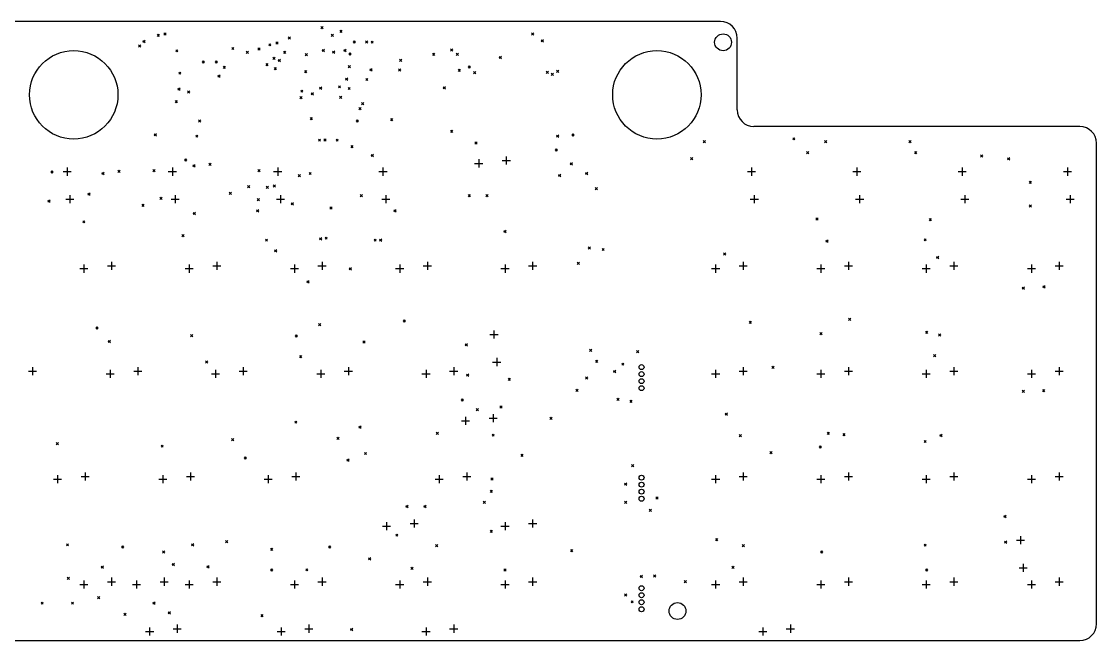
# Model space of a CAD drawing. Extents: x 0.1 to 14.8, y -5.7 to -0.7.
# Drawn here: x 7.11 to 14.76, y -5.16 to -0.75 of the extents above; entities that cross this region are included whole.
import ezdxf

# ---------------------------------------------------------------- set-up
doc = ezdxf.new("R2010")
doc.units = 0
doc.header["$MEASUREMENT"] = 0
doc.layers.add('BLACK', color=7, linetype='CONTINUOUS')

msp = doc.modelspace()

# ---------------------------------------------------------------- linework, layer by layer
at = {"layer": 'BLACK', "linetype": 'CONTINUOUS'}
for p, q in [((12.0866, -0.748031), (2.83465, -0.748031)), ((8.07283, -0.838583), (8.08858, -0.854331)), ((8.08858, -0.838583), (8.07283, -0.854331)), ((8.12205, -0.82874), (8.1378, -0.844488)), ((8.1378, -0.82874), (8.12205, -0.844488)), ((9.23917, -0.784449), (9.25492, -0.800197)), ((9.25492, -0.784449), (9.23917, -0.800197)), ((9.31323, -0.839237), (9.32898, -0.854985)), ((9.32898, -0.839237), (9.31323, -0.854985)), ((9.37349, -0.809744), (9.38924, -0.825492)), ((9.38924, -0.809744), (9.37349, -0.825492)), ((10.7402, -0.82874), (10.7559, -0.844488)), ((10.7559, -0.82874), (10.7402, -0.844488)), ((7.94098, -0.91445), (7.95673, -0.930198)), ((7.95673, -0.91445), (7.94098, -0.930198)), ((7.97246, -0.882264), (7.98821, -0.898012)), ((7.98821, -0.882264), (7.97246, -0.898012)), ((8.86842, -0.906378), (8.88416, -0.922126)), ((8.88416, -0.906378), (8.86842, -0.922126)), ((8.91975, -0.893602), (8.9355, -0.90935)), ((8.9355, -0.893602), (8.91975, -0.90935)), ((9.00624, -0.858445), (9.02198, -0.874193)), ((9.02198, -0.858445), (9.00624, -0.874193)), ((9.46897, -0.886713), (9.48471, -0.902461)), ((9.48471, -0.886713), (9.46897, -0.902461)), ((9.55755, -0.886713), (9.5733, -0.902461)), ((9.5733, -0.886713), (9.55755, -0.902461)), ((9.5969, -0.887315), (9.61264, -0.903063)), ((9.61264, -0.887315), (9.5969, -0.903063)), ((10.8091, -0.877953), (10.8248, -0.893701)), ((10.8248, -0.877953), (10.8091, -0.893701)), ((12.2047, -1.37795), (12.2047, -0.866142)), ((8.20591, -0.949213), (8.22165, -0.964961)), ((8.22165, -0.949213), (8.20591, -0.964961)), ((8.6044, -0.932579), (8.62015, -0.948327)), ((8.62015, -0.932579), (8.6044, -0.948327)), ((8.70794, -0.960512), (8.72369, -0.97626)), ((8.72369, -0.960512), (8.70794, -0.97626)), ((8.79158, -0.935403), (8.80733, -0.951151)), ((8.80733, -0.935403), (8.79158, -0.951151)), ((8.97287, -0.959295), (8.98862, -0.975043)), ((8.98862, -0.959295), (8.97287, -0.975043)), ((9.12863, -0.97689), (9.14438, -0.992638)), ((9.14438, -0.97689), (9.12863, -0.992638)), ((9.24849, -0.947146), (9.26424, -0.962894)), ((9.26424, -0.947146), (9.24849, -0.962894)), ((9.32302, -0.958427), (9.33877, -0.974175)), ((9.33877, -0.958427), (9.32302, -0.974175)), ((9.40401, -0.946752), (9.41975, -0.9625)), ((9.41975, -0.946752), (9.40401, -0.9625)), ((9.43759, -0.971786), (9.45334, -0.987534)), ((9.45334, -0.971786), (9.43759, -0.987534)), ((10.0339, -0.973932), (10.0497, -0.98968)), ((10.0497, -0.973932), (10.0339, -0.98968)), ((10.1627, -0.943604), (10.1784, -0.959352)), ((10.1784, -0.943604), (10.1627, -0.959352)), ((10.2036, -0.973937), (10.2194, -0.989685)), ((10.2194, -0.973937), (10.2036, -0.989685)), ((8.39305, -1.02856), (8.4088, -1.04431)), ((8.4088, -1.02856), (8.39305, -1.04431)), ((8.48543, -1.02835), (8.50118, -1.04409)), ((8.50118, -1.02835), (8.48543, -1.04409)), ((8.54298, -1.06644), (8.55873, -1.08219)), ((8.55873, -1.06644), (8.54298, -1.08219)), ((8.84685, -1.04817), (8.8626, -1.06392)), ((8.8626, -1.04817), (8.84685, -1.06392)), ((8.89764, -1.00254), (8.91339, -1.01829)), ((8.91339, -1.00254), (8.89764, -1.01829)), ((8.93622, -1.01764), (8.95197, -1.03339)), ((8.95197, -1.01764), (8.93622, -1.03339)), ((9.43455, -1.06199), (9.4503, -1.07774)), ((9.4503, -1.06199), (9.43455, -1.07774)), ((9.79928, -1.01683), (9.81503, -1.03258)), ((9.81503, -1.01683), (9.79928, -1.03258)), ((10.2874, -1.06496), (10.3031, -1.08071)), ((10.3031, -1.06496), (10.2874, -1.08071)), ((10.5095, -0.996752), (10.5253, -1.0125)), ((10.5253, -0.996752), (10.5095, -1.0125)), ((8.22659, -1.10805), (8.24234, -1.1238)), ((8.24234, -1.10805), (8.22659, -1.1238)), ((8.50551, -1.12992), (8.52126, -1.14567)), ((8.52126, -1.12992), (8.50551, -1.14567)), ((8.9063, -1.07669), (8.92205, -1.09244)), ((8.92205, -1.07669), (8.9063, -1.09244)), ((9.12205, -1.09803), (9.1378, -1.11378)), ((9.1378, -1.09803), (9.12205, -1.11378)), ((9.58858, -1.08465), (9.60433, -1.10039)), ((9.60433, -1.08465), (9.58858, -1.10039)), ((9.79338, -1.08612), (9.80912, -1.10187)), ((9.80912, -1.08612), (9.79338, -1.10187)), ((10.217, -1.0875), (10.2327, -1.10325)), ((10.2327, -1.0875), (10.217, -1.10325)), ((10.3268, -1.10433), (10.3425, -1.12008)), ((10.3425, -1.10433), (10.3268, -1.12008)), ((10.8438, -1.10257), (10.8596, -1.11831)), ((10.8596, -1.10257), (10.8438, -1.11831)), ((10.8805, -1.11676), (10.8963, -1.13251)), ((10.8963, -1.11676), (10.8805, -1.13251)), ((10.9173, -1.09449), (10.9331, -1.11024)), ((10.9331, -1.09449), (10.9173, -1.11024)), ((8.22047, -1.22244), (8.23622, -1.23819)), ((8.23622, -1.22244), (8.22047, -1.23819)), ((9.23031, -1.21535), (9.24606, -1.2311)), ((9.24606, -1.21535), (9.23031, -1.2311)), ((9.36431, -1.20593), (9.38006, -1.22167)), ((9.38006, -1.20593), (9.36431, -1.22167)), ((9.41496, -1.15079), (9.43071, -1.16654)), ((9.43071, -1.15079), (9.41496, -1.16654)), ((9.43344, -1.21732), (9.44918, -1.23307)), ((9.44918, -1.21732), (9.43344, -1.23307)), ((9.55906, -1.15354), (9.5748, -1.16929)), ((9.5748, -1.15354), (9.55906, -1.16929)), ((10.1102, -1.2126), (10.126, -1.22835)), ((10.126, -1.2126), (10.1102, -1.22835)), ((8.28937, -1.24213), (8.30512, -1.25787)), ((8.30512, -1.24213), (8.28937, -1.25787)), ((9.08939, -1.28309), (9.10514, -1.29883)), ((9.10514, -1.28309), (9.08939, -1.29883)), ((9.09567, -1.23647), (9.11142, -1.25221)), ((9.11142, -1.23647), (9.09567, -1.25221)), ((9.17047, -1.25551), (9.18622, -1.27126)), ((9.18622, -1.25551), (9.17047, -1.27126)), ((9.37251, -1.28041), (9.38826, -1.29616)), ((9.38826, -1.28041), (9.37251, -1.29616)), ((8.20079, -1.31102), (8.21654, -1.32677)), ((8.21654, -1.31102), (8.20079, -1.32677)), ((9.50973, -1.36044), (9.52548, -1.37619)), ((9.52548, -1.36044), (9.50973, -1.37619)), ((9.52874, -1.32598), (9.54449, -1.34173)), ((9.54449, -1.32598), (9.52874, -1.34173)), ((8.36811, -1.44882), (8.38386, -1.46457)), ((8.38386, -1.44882), (8.36811, -1.46457)), ((9.16213, -1.43213), (9.17787, -1.44787)), ((9.17787, -1.43213), (9.16213, -1.44787)), ((9.49016, -1.44882), (9.50591, -1.46457)), ((9.50591, -1.44882), (9.49016, -1.46457)), ((9.73465, -1.43937), (9.75039, -1.45512)), ((9.75039, -1.43937), (9.73465, -1.45512)), ((10.1616, -1.5228), (10.1773, -1.53855)), ((10.1773, -1.5228), (10.1616, -1.53855)), ((14.6457, -1.49606), (12.3228, -1.49606)), ((8.05315, -1.54724), (8.0689, -1.56299)), ((8.0689, -1.54724), (8.05315, -1.56299)), ((8.34843, -1.55709), (8.36417, -1.57283)), ((8.36417, -1.55709), (8.34843, -1.57283)), ((9.22165, -1.58543), (9.2374, -1.60118)), ((9.2374, -1.58543), (9.22165, -1.60118)), ((9.26098, -1.58396), (9.27672, -1.59971)), ((9.27672, -1.58396), (9.26098, -1.59971)), ((9.34764, -1.58583), (9.36339, -1.60157)), ((9.36339, -1.58583), (9.34764, -1.60157)), ((10.3366, -1.6063), (10.3524, -1.62205)), ((10.3524, -1.6063), (10.3366, -1.62205)), ((10.9173, -1.55709), (10.9331, -1.57283)), ((10.9331, -1.55709), (10.9173, -1.57283)), ((11.0265, -1.54826), (11.0423, -1.56401)), ((11.0423, -1.54826), (11.0265, -1.56401)), ((11.963, -1.5959), (11.9788, -1.61165)), ((11.9788, -1.5959), (11.963, -1.61165)), ((12.6004, -1.57577), (12.6161, -1.59152)), ((12.6161, -1.57577), (12.6004, -1.59152)), ((12.8268, -1.59646), (12.8425, -1.6122)), ((12.8425, -1.59646), (12.8268, -1.6122)), ((13.4272, -1.59646), (13.4429, -1.6122)), ((13.4429, -1.59646), (13.4272, -1.6122)), ((9.45213, -1.63213), (9.46787, -1.64787)), ((9.46787, -1.63213), (9.45213, -1.64787)), ((10.9075, -1.65551), (10.9232, -1.67126)), ((10.9232, -1.65551), (10.9075, -1.67126)), ((12.6988, -1.67478), (12.7146, -1.69053)), ((12.7146, -1.67478), (12.6988, -1.69053)), ((13.4665, -1.6752), (13.4823, -1.69094)), ((13.4823, -1.6752), (13.4665, -1.69094)), ((14.7638, -5.03937), (14.7638, -1.61417)), ((8.26774, -1.72645), (8.28348, -1.7422)), ((8.28348, -1.72645), (8.26774, -1.7422)), ((8.44195, -1.758), (8.4577, -1.77374)), ((8.4577, -1.758), (8.44195, -1.77374)), ((9.59843, -1.69488), (9.61417, -1.71063)), ((9.61417, -1.69488), (9.59843, -1.71063)), ((10.3345, -1.75846), (10.3924, -1.75846)), ((10.3635, -1.72953), (10.3635, -1.7874)), ((10.5314, -1.73878), (10.5893, -1.73878)), ((10.5603, -1.70984), (10.5603, -1.76772)), ((11.0157, -1.75394), (11.0315, -1.76969)), ((11.0315, -1.75394), (11.0157, -1.76969)), ((11.872, -1.7175), (11.8878, -1.73325)), ((11.8878, -1.7175), (11.872, -1.73325)), ((13.9376, -1.69759), (13.9534, -1.71334)), ((13.9534, -1.69759), (13.9376, -1.71334)), ((14.1299, -1.7185), (14.1457, -1.73425)), ((14.1457, -1.7185), (14.1299, -1.73425)), ((7.31496, -1.81299), (7.33071, -1.82874)), ((7.33071, -1.81299), (7.31496, -1.82874)), ((7.40295, -1.81752), (7.46083, -1.81752)), ((7.43189, -1.78858), (7.43189, -1.84646)), ((7.67913, -1.82283), (7.69488, -1.83858)), ((7.69488, -1.82283), (7.67913, -1.83858)), ((7.7937, -1.80787), (7.80945, -1.82362)), ((7.80945, -1.80787), (7.7937, -1.82362)), ((8.04331, -1.80315), (8.05906, -1.8189)), ((8.05906, -1.80315), (8.04331, -1.8189)), ((8.15295, -1.81752), (8.21083, -1.81752)), ((8.18189, -1.78858), (8.18189, -1.84646)), ((8.32805, -1.76823), (8.34379, -1.78398)), ((8.34379, -1.76823), (8.32805, -1.78398)), ((8.79134, -1.80315), (8.80709, -1.8189)), ((8.80709, -1.80315), (8.79134, -1.8189)), ((8.90295, -1.81752), (8.96083, -1.81752)), ((8.93189, -1.78858), (8.93189, -1.84646)), ((9.15551, -1.82283), (9.17126, -1.83858)), ((9.17126, -1.82283), (9.15551, -1.83858)), ((9.65295, -1.81752), (9.71083, -1.81752)), ((9.68189, -1.78858), (9.68189, -1.84646)), ((10.9321, -1.8376), (10.9478, -1.85335)), ((10.9478, -1.8376), (10.9321, -1.85335)), ((11.124, -1.82283), (11.1398, -1.83858)), ((11.1398, -1.82283), (11.124, -1.83858)), ((12.278, -1.81752), (12.3358, -1.81752)), ((12.3069, -1.78858), (12.3069, -1.84646)), ((13.028, -1.81752), (13.0858, -1.81752)), ((13.0569, -1.78858), (13.0569, -1.84646)), ((13.778, -1.81752), (13.8358, -1.81752)), ((13.8069, -1.78858), (13.8069, -1.84646)), ((14.528, -1.81752), (14.5858, -1.81752)), ((14.5569, -1.78858), (14.5569, -1.84646)), ((8.89961, -1.91142), (8.91535, -1.92717)), ((8.91535, -1.91142), (8.89961, -1.92717)), ((9.07835, -1.8378), (9.09409, -1.85354)), ((9.09409, -1.8378), (9.07835, -1.85354)), ((14.2835, -1.88543), (14.2992, -1.90118)), ((14.2992, -1.88543), (14.2835, -1.90118)), ((7.45157, -1.98543), (7.45157, -2.04331)), ((7.58071, -1.97047), (7.59646, -1.98622)), ((7.59646, -1.97047), (7.58071, -1.98622)), ((8.20157, -1.98543), (8.20157, -2.04331)), ((8.58701, -1.96457), (8.60276, -1.98031)), ((8.60276, -1.96457), (8.58701, -1.98031)), ((8.71701, -1.91693), (8.73276, -1.93268)), ((8.73276, -1.91693), (8.71701, -1.93268)), ((8.85039, -1.92126), (8.86614, -1.93701)), ((8.86614, -1.92126), (8.85039, -1.93701)), ((8.95157, -1.98543), (8.95157, -2.04331)), ((9.51969, -1.98031), (9.53543, -1.99606)), ((9.53543, -1.98031), (9.51969, -1.99606)), ((9.70157, -1.98543), (9.70157, -2.04331)), ((10.2874, -1.98031), (10.3031, -1.99606)), ((10.3031, -1.98031), (10.2874, -1.99606)), ((10.4154, -1.98031), (10.4311, -1.99606)), ((10.4311, -1.98031), (10.4154, -1.99606)), ((11.1929, -1.9311), (11.2087, -1.94685)), ((11.2087, -1.9311), (11.1929, -1.94685)), ((12.3266, -1.98543), (12.3266, -2.04331)), ((13.0766, -1.98543), (13.0766, -2.04331)), ((13.8266, -1.98543), (13.8266, -2.04331)), ((14.5766, -1.98543), (14.5766, -2.04331)), ((7.29528, -2.01969), (7.31102, -2.03543)), ((7.31102, -2.01969), (7.29528, -2.03543)), ((7.42264, -2.01437), (7.48051, -2.01437)), ((7.96339, -2.04961), (7.97913, -2.06535)), ((7.97913, -2.04961), (7.96339, -2.06535)), ((8.09252, -2), (8.10827, -2.01575)), ((8.10827, -2), (8.09252, -2.01575)), ((8.17264, -2.01437), (8.23051, -2.01437)), ((8.78661, -2.00984), (8.80236, -2.02559)), ((8.80236, -2.00984), (8.78661, -2.02559)), ((8.92264, -2.01437), (8.98051, -2.01437)), ((9.02756, -2.03937), (9.04331, -2.05512)), ((9.04331, -2.03937), (9.02756, -2.05512)), ((9.67264, -2.01437), (9.73051, -2.01437)), ((12.2976, -2.01437), (12.3555, -2.01437)), ((13.0476, -2.01437), (13.1055, -2.01437)), ((13.7976, -2.01437), (13.8555, -2.01437)), ((14.285, -2.05512), (14.3008, -2.07087)), ((14.3008, -2.05512), (14.285, -2.07087)), ((14.5476, -2.01437), (14.6055, -2.01437)), ((8.32974, -2.10827), (8.34549, -2.12402)), ((8.34549, -2.10827), (8.32974, -2.12402)), ((8.7815, -2.08858), (8.79724, -2.10433)), ((8.79724, -2.08858), (8.7815, -2.10433)), ((9.30315, -2.0689), (9.3189, -2.08465)), ((9.3189, -2.0689), (9.30315, -2.08465)), ((9.75984, -2.08858), (9.77559, -2.10433)), ((9.77559, -2.08858), (9.75984, -2.10433)), ((7.54311, -2.16732), (7.55886, -2.18307)), ((7.55886, -2.16732), (7.54311, -2.18307)), ((12.7657, -2.14764), (12.7815, -2.16339)), ((12.7815, -2.14764), (12.7657, -2.16339)), ((13.5709, -2.15157), (13.5866, -2.16732)), ((13.5866, -2.15157), (13.5709, -2.16732)), ((8.25, -2.26575), (8.26575, -2.2815)), ((8.26575, -2.26575), (8.25, -2.2815)), ((9.22992, -2.28858), (9.24567, -2.30433)), ((9.24567, -2.28858), (9.22992, -2.30433)), ((9.26894, -2.28347), (9.28469, -2.29921)), ((9.28469, -2.28347), (9.26894, -2.29921)), ((10.5431, -2.23622), (10.5589, -2.25197)), ((10.5589, -2.23622), (10.5431, -2.25197)), ((13.5354, -2.29528), (13.5512, -2.31102)), ((13.5512, -2.29528), (13.5354, -2.31102)), ((8.84409, -2.29785), (8.85984, -2.3136)), ((8.85984, -2.29785), (8.84409, -2.3136)), ((9.61813, -2.29785), (9.63388, -2.3136)), ((9.63388, -2.29785), (9.61813, -2.3136)), ((9.65748, -2.29785), (9.67323, -2.3136)), ((9.67323, -2.29785), (9.65748, -2.3136)), ((11.1437, -2.35433), (11.1594, -2.37008)), ((11.1594, -2.35433), (11.1437, -2.37008)), ((11.2421, -2.36417), (11.2579, -2.37992)), ((11.2579, -2.36417), (11.2421, -2.37992)), ((12.8366, -2.30512), (12.8524, -2.32087)), ((12.8524, -2.30512), (12.8366, -2.32087)), ((8.90945, -2.37402), (8.9252, -2.38976)), ((8.9252, -2.37402), (8.90945, -2.38976)), ((12.1083, -2.39626), (12.124, -2.41201)), ((12.124, -2.39626), (12.1083, -2.41201)), ((13.625, -2.42126), (13.6407, -2.43701)), ((13.6407, -2.42126), (13.625, -2.43701)), ((7.52205, -2.50846), (7.57992, -2.50846)), ((7.55098, -2.47953), (7.55098, -2.5374)), ((7.7189, -2.48878), (7.77677, -2.48878)), ((7.74783, -2.45984), (7.74783, -2.51772)), ((8.27205, -2.50846), (8.32992, -2.50846)), ((8.30098, -2.47953), (8.30098, -2.5374)), ((8.4689, -2.48878), (8.52677, -2.48878)), ((8.49783, -2.45984), (8.49783, -2.51772)), ((9.02205, -2.50846), (9.07992, -2.50846)), ((9.05098, -2.47953), (9.05098, -2.5374)), ((9.2189, -2.48878), (9.27677, -2.48878)), ((9.24783, -2.45984), (9.24783, -2.51772)), ((9.44094, -2.50197), (9.45669, -2.51772)), ((9.45669, -2.50197), (9.44094, -2.51772)), ((9.77205, -2.50846), (9.82992, -2.50846)), ((9.80098, -2.47953), (9.80098, -2.5374)), ((9.9689, -2.48878), (10.0268, -2.48878)), ((9.99783, -2.45984), (9.99783, -2.51772)), ((10.522, -2.50846), (10.5799, -2.50846)), ((10.551, -2.47953), (10.551, -2.5374)), ((10.7189, -2.48878), (10.7768, -2.48878)), ((10.7478, -2.45984), (10.7478, -2.51772)), ((11.065, -2.4626), (11.0807, -2.47835)), ((11.0807, -2.4626), (11.065, -2.47835)), ((12.022, -2.50846), (12.0799, -2.50846)), ((12.051, -2.47953), (12.051, -2.5374)), ((12.2189, -2.48878), (12.2768, -2.48878)), ((12.2478, -2.45984), (12.2478, -2.51772)), ((12.772, -2.50846), (12.8299, -2.50846)), ((12.801, -2.47953), (12.801, -2.5374)), ((12.9689, -2.48878), (13.0268, -2.48878)), ((12.9978, -2.45984), (12.9978, -2.51772)), ((13.522, -2.50846), (13.5799, -2.50846)), ((13.551, -2.47953), (13.551, -2.5374)), ((13.7189, -2.48878), (13.7768, -2.48878)), ((13.7478, -2.45984), (13.7478, -2.51772)), ((14.272, -2.50846), (14.3299, -2.50846)), ((14.301, -2.47953), (14.301, -2.5374)), ((14.4689, -2.48878), (14.5268, -2.48878)), ((14.4978, -2.45984), (14.4978, -2.51772)), ((9.14055, -2.59449), (9.1563, -2.61024)), ((9.1563, -2.59449), (9.14055, -2.61024)), ((14.2343, -2.63976), (14.25, -2.65551)), ((14.25, -2.63976), (14.2343, -2.65551)), ((14.3819, -2.62992), (14.3976, -2.64567)), ((14.3976, -2.62992), (14.3819, -2.64567)), ((9.22244, -2.89961), (9.23819, -2.91535)), ((9.23819, -2.89961), (9.22244, -2.91535)), ((9.8248, -2.87402), (9.84055, -2.88976)), ((9.84055, -2.87402), (9.8248, -2.88976)), ((12.2894, -2.88386), (12.3051, -2.89961)), ((12.3051, -2.88386), (12.2894, -2.89961)), ((12.998, -2.8622), (13.0138, -2.87795)), ((13.0138, -2.8622), (12.998, -2.87795)), ((7.63583, -2.92323), (7.65157, -2.93898)), ((7.65157, -2.92323), (7.63583, -2.93898)), ((8.31181, -2.97756), (8.32756, -2.99331)), ((8.32756, -2.97756), (8.31181, -2.99331)), ((9.05551, -2.98071), (9.07126, -2.99646)), ((9.07126, -2.98071), (9.05551, -2.99646)), ((10.4433, -2.97697), (10.5012, -2.97697)), ((10.4722, -2.94803), (10.4722, -3.00591)), ((12.7931, -2.96457), (12.8089, -2.98031)), ((12.8089, -2.96457), (12.7931, -2.98031)), ((13.5453, -2.95472), (13.561, -2.97047)), ((13.561, -2.95472), (13.5453, -2.97047)), ((13.6388, -2.97343), (13.6545, -2.98917)), ((13.6545, -2.97343), (13.6388, -2.98917)), ((7.7248, -3.01929), (7.74055, -3.03504)), ((7.74055, -3.01929), (7.7248, -3.03504)), ((9.53937, -3.02362), (9.55512, -3.03937)), ((9.55512, -3.02362), (9.53937, -3.03937)), ((10.2677, -3.04331), (10.2835, -3.05906)), ((10.2835, -3.04331), (10.2677, -3.05906)), ((9.08622, -3.12795), (9.10197, -3.1437)), ((9.10197, -3.12795), (9.08622, -3.1437)), ((11.1535, -3.08268), (11.1693, -3.09843)), ((11.1693, -3.08268), (11.1535, -3.09843)), ((11.4882, -3.09252), (11.5039, -3.10827)), ((11.5039, -3.09252), (11.4882, -3.10827)), ((13.6033, -3.12008), (13.6191, -3.13583)), ((13.6191, -3.12008), (13.6033, -3.13583)), ((7.18533, -3.20984), (7.18533, -3.26772)), ((7.93533, -3.20984), (7.93533, -3.26772)), ((8.41811, -3.16575), (8.43386, -3.1815)), ((8.43386, -3.16575), (8.41811, -3.1815)), ((8.68533, -3.20984), (8.68533, -3.26772)), ((9.43533, -3.20984), (9.43533, -3.26772)), ((10.1853, -3.20984), (10.1853, -3.26772)), ((10.463, -3.17382), (10.5209, -3.17382)), ((10.4919, -3.14488), (10.4919, -3.20276)), ((11.1947, -3.16142), (11.2104, -3.17717)), ((11.2104, -3.16142), (11.1947, -3.17717)), ((11.3825, -3.18071), (11.3982, -3.19646)), ((11.3982, -3.18071), (11.3825, -3.19646)), ((12.2478, -3.20984), (12.2478, -3.26772)), ((12.4521, -3.20433), (12.4679, -3.22008)), ((12.4679, -3.20433), (12.4521, -3.22008)), ((12.9978, -3.20984), (12.9978, -3.26772)), ((13.7478, -3.20984), (13.7478, -3.26772)), ((14.4978, -3.20984), (14.4978, -3.26772)), ((7.1564, -3.23878), (7.21427, -3.23878)), ((7.70955, -3.25846), (7.76742, -3.25846)), ((7.73848, -3.22953), (7.73848, -3.2874)), ((7.9064, -3.23878), (7.96427, -3.23878)), ((8.45955, -3.25846), (8.51742, -3.25846)), ((8.48848, -3.22953), (8.48848, -3.2874)), ((8.6564, -3.23878), (8.71427, -3.23878)), ((9.20955, -3.25846), (9.26742, -3.25846)), ((9.23848, -3.22953), (9.23848, -3.2874)), ((9.4064, -3.23878), (9.46427, -3.23878)), ((9.95955, -3.25846), (10.0174, -3.25846)), ((9.98848, -3.22953), (9.98848, -3.2874)), ((10.1564, -3.23878), (10.2143, -3.23878)), ((10.2776, -3.25984), (10.2933, -3.27559)), ((10.2933, -3.25984), (10.2776, -3.27559)), ((10.5728, -3.28937), (10.5886, -3.30512)), ((10.5886, -3.28937), (10.5728, -3.30512)), ((11.124, -3.27953), (11.1398, -3.29528)), ((11.1398, -3.27953), (11.124, -3.29528)), ((11.3234, -3.23346), (11.3392, -3.24921)), ((11.3392, -3.23346), (11.3234, -3.24921)), ((12.022, -3.25846), (12.0799, -3.25846)), ((12.051, -3.22953), (12.051, -3.2874)), ((12.2189, -3.23878), (12.2768, -3.23878)), ((12.772, -3.25846), (12.8299, -3.25846)), ((12.801, -3.22953), (12.801, -3.2874)), ((12.9689, -3.23878), (13.0268, -3.23878)), ((13.522, -3.25846), (13.5799, -3.25846)), ((13.551, -3.22953), (13.551, -3.2874)), ((13.7189, -3.23878), (13.7768, -3.23878)), ((14.272, -3.25846), (14.3299, -3.25846)), ((14.301, -3.22953), (14.301, -3.2874)), ((14.4689, -3.23878), (14.5268, -3.23878)), ((11.0551, -3.36811), (11.0709, -3.38386)), ((11.0709, -3.36811), (11.0551, -3.38386)), ((10.2382, -3.43701), (10.2539, -3.45276)), ((10.2539, -3.43701), (10.2382, -3.45276)), ((11.3474, -3.43189), (11.3632, -3.44764)), ((11.3632, -3.43189), (11.3474, -3.44764)), ((14.2354, -3.37441), (14.2512, -3.39016)), ((14.2512, -3.37441), (14.2354, -3.39016)), ((14.3787, -3.36929), (14.3945, -3.38504)), ((14.3945, -3.36929), (14.3787, -3.38504)), ((10.3465, -3.50591), (10.3622, -3.52165)), ((10.3622, -3.50591), (10.3465, -3.52165)), ((10.5138, -3.48622), (10.5295, -3.50197)), ((10.5295, -3.48622), (10.5138, -3.50197)), ((11.4396, -3.44646), (11.4553, -3.4622)), ((11.4553, -3.44646), (11.4396, -3.4622)), ((9.05315, -3.59449), (9.0689, -3.61024)), ((9.0689, -3.59449), (9.05315, -3.61024)), ((10.2408, -3.59311), (10.2987, -3.59311)), ((10.2697, -3.56417), (10.2697, -3.62205)), ((10.4376, -3.57343), (10.4955, -3.57343)), ((10.4666, -3.54449), (10.4666, -3.60236)), ((10.8705, -3.56654), (10.8862, -3.58228)), ((10.8862, -3.56654), (10.8705, -3.58228)), ((12.1197, -3.53701), (12.1354, -3.55276)), ((12.1354, -3.53701), (12.1197, -3.55276)), ((9.50984, -3.62992), (9.52559, -3.64567)), ((9.52559, -3.62992), (9.50984, -3.64567)), ((10.061, -3.67323), (10.0768, -3.68898)), ((10.0768, -3.67323), (10.061, -3.68898)), ((12.8445, -3.67323), (12.8602, -3.68898)), ((12.8602, -3.67323), (12.8445, -3.68898)), ((7.35472, -3.74764), (7.37047, -3.76339)), ((7.37047, -3.74764), (7.35472, -3.76339)), ((8.60315, -3.71969), (8.6189, -3.73543)), ((8.6189, -3.71969), (8.60315, -3.73543)), ((9.35354, -3.70906), (9.36929, -3.7248)), ((9.36929, -3.70906), (9.35354, -3.7248)), ((10.4587, -3.68701), (10.4745, -3.70276)), ((10.4745, -3.68701), (10.4587, -3.70276)), ((12.2185, -3.69094), (12.2343, -3.70669)), ((12.2343, -3.69094), (12.2185, -3.70669)), ((12.9567, -3.68307), (12.9724, -3.69882)), ((12.9724, -3.68307), (12.9567, -3.69882)), ((13.5354, -3.73228), (13.5512, -3.74803)), ((13.5512, -3.73228), (13.5354, -3.74803)), ((13.6476, -3.68898), (13.6634, -3.70472)), ((13.6634, -3.68898), (13.6476, -3.70472)), ((8.10118, -3.76496), (8.11693, -3.78071)), ((8.11693, -3.76496), (8.10118, -3.78071)), ((9.54921, -3.81752), (9.56496, -3.83327)), ((9.56496, -3.81752), (9.54921, -3.83327)), ((12.4382, -3.81142), (12.4539, -3.82717)), ((12.4539, -3.81142), (12.4382, -3.82717)), ((12.7874, -3.77165), (12.8031, -3.7874)), ((12.8031, -3.77165), (12.7874, -3.7874)), ((8.69213, -3.84921), (8.70787, -3.86496)), ((8.70787, -3.84921), (8.69213, -3.86496)), ((9.42402, -3.86535), (9.43976, -3.8811)), ((9.43976, -3.86535), (9.42402, -3.8811)), ((10.6626, -3.82992), (10.6783, -3.84567)), ((10.6783, -3.82992), (10.6626, -3.84567)), ((11.4524, -3.90394), (11.4681, -3.91969)), ((11.4681, -3.90394), (11.4524, -3.91969)), ((7.36348, -3.97953), (7.36348, -4.0374)), ((7.56033, -3.95984), (7.56033, -4.01772)), ((8.11348, -3.97953), (8.11348, -4.0374)), ((8.31033, -3.95984), (8.31033, -4.01772)), ((8.86348, -3.97953), (8.86348, -4.0374)), ((9.06033, -3.95984), (9.06033, -4.01772)), ((10.0822, -3.97953), (10.0822, -4.0374)), ((10.2791, -3.95984), (10.2791, -4.01772)), ((12.051, -3.97953), (12.051, -4.0374)), ((12.2478, -3.95984), (12.2478, -4.01772)), ((12.801, -3.97953), (12.801, -4.0374)), ((12.9978, -3.95984), (12.9978, -4.01772)), ((13.551, -3.97953), (13.551, -4.0374)), ((13.7478, -3.95984), (13.7478, -4.01772)), ((14.301, -3.97953), (14.301, -4.0374)), ((14.4978, -3.95984), (14.4978, -4.01772)), ((7.33455, -4.00846), (7.39242, -4.00846)), ((7.5314, -3.98878), (7.58927, -3.98878)), ((8.08455, -4.00846), (8.14242, -4.00846)), ((8.2814, -3.98878), (8.33927, -3.98878)), ((8.83455, -4.00846), (8.89242, -4.00846)), ((9.0314, -3.98878), (9.08927, -3.98878)), ((10.0533, -4.00846), (10.1112, -4.00846)), ((10.2501, -3.98878), (10.308, -3.98878)), ((10.4508, -3.99882), (10.4665, -4.01457)), ((10.4665, -3.99882), (10.4508, -4.01457)), ((11.4024, -4.03567), (11.4181, -4.05142)), ((11.4181, -4.03567), (11.4024, -4.05142)), ((12.022, -4.00846), (12.0799, -4.00846)), ((12.2189, -3.98878), (12.2768, -3.98878)), ((12.772, -4.00846), (12.8299, -4.00846)), ((12.9689, -3.98878), (13.0268, -3.98878)), ((13.522, -4.00846), (13.5799, -4.00846)), ((13.7189, -3.98878), (13.7768, -3.98878)), ((14.272, -4.00846), (14.3299, -4.00846)), ((14.4689, -3.98878), (14.5268, -3.98878)), ((10.4449, -4.08661), (10.4606, -4.10236)), ((10.4606, -4.08661), (10.4449, -4.10236)), ((11.6261, -4.13396), (11.6418, -4.1497)), ((11.6418, -4.13396), (11.6261, -4.1497)), ((9.84449, -4.19488), (9.86024, -4.21063)), ((9.86024, -4.19488), (9.84449, -4.21063)), ((9.97244, -4.19488), (9.98819, -4.21063)), ((9.98819, -4.19488), (9.97244, -4.21063)), ((10.3957, -4.16535), (10.4114, -4.1811)), ((10.4114, -4.16535), (10.3957, -4.1811)), ((11.4024, -4.16567), (11.4181, -4.18142)), ((11.4181, -4.16567), (11.4024, -4.18142)), ((11.5783, -4.22283), (11.5941, -4.23858)), ((11.5941, -4.22283), (11.5783, -4.23858)), ((14.1035, -4.26614), (14.1193, -4.28189)), ((14.1193, -4.26614), (14.1035, -4.28189)), ((9.6783, -4.34311), (9.73617, -4.34311)), ((9.70723, -4.31417), (9.70723, -4.37205)), ((9.87515, -4.32343), (9.93302, -4.32343)), ((9.90408, -4.29449), (9.90408, -4.35236)), ((10.522, -4.34311), (10.5799, -4.34311)), ((10.551, -4.31417), (10.551, -4.37205)), ((10.7189, -4.32343), (10.7768, -4.32343)), ((10.7478, -4.29449), (10.7478, -4.35236)), ((9.77283, -4.39921), (9.78858, -4.41496)), ((9.78858, -4.39921), (9.77283, -4.41496)), ((10.4449, -4.37205), (10.4606, -4.3878)), ((10.4606, -4.37205), (10.4449, -4.3878)), ((12.0492, -4.4311), (12.065, -4.44685)), ((12.065, -4.4311), (12.0492, -4.44685)), ((14.2222, -4.41358), (14.2222, -4.47146)), ((7.42717, -4.4685), (7.44291, -4.48425)), ((7.44291, -4.4685), (7.42717, -4.48425)), ((7.8185, -4.48425), (7.83425, -4.5)), ((7.83425, -4.48425), (7.8185, -4.5)), ((8.3189, -4.4685), (8.33465, -4.48425)), ((8.33465, -4.4685), (8.3189, -4.48425)), ((8.56063, -4.44606), (8.57638, -4.46181)), ((8.57638, -4.44606), (8.56063, -4.46181)), ((8.87992, -4.5), (8.89567, -4.51575)), ((8.89567, -4.5), (8.87992, -4.51575)), ((9.29331, -4.48425), (9.30906, -4.5)), ((9.30906, -4.48425), (9.29331, -4.5)), ((10.0567, -4.47402), (10.0724, -4.48976)), ((10.0724, -4.47402), (10.0567, -4.48976)), ((11.0165, -4.50984), (11.0323, -4.52559)), ((11.0323, -4.50984), (11.0165, -4.52559)), ((12.2402, -4.47441), (12.2559, -4.49016)), ((12.2559, -4.47441), (12.2402, -4.49016)), ((13.5354, -4.47047), (13.5512, -4.48622)), ((13.5512, -4.47047), (13.5354, -4.48622)), ((14.1087, -4.44882), (14.1244, -4.46457)), ((14.1244, -4.44882), (14.1087, -4.46457)), ((14.1933, -4.44252), (14.2512, -4.44252)), ((8.1122, -4.51969), (8.12795, -4.53543)), ((8.12795, -4.51969), (8.1122, -4.53543)), ((9.57874, -4.56752), (9.59449, -4.58327)), ((9.59449, -4.56752), (9.57874, -4.58327)), ((12.7972, -4.51969), (12.813, -4.53543)), ((12.813, -4.51969), (12.7972, -4.53543)), ((7.6752, -4.62717), (7.69094, -4.64291)), ((7.69094, -4.62717), (7.6752, -4.64291)), ((8.1811, -4.60827), (8.19685, -4.62402)), ((8.19685, -4.60827), (8.1811, -4.62402)), ((8.42795, -4.6248), (8.4437, -4.64055)), ((8.4437, -4.6248), (8.42795, -4.64055)), ((8.87992, -4.64764), (8.89567, -4.66339)), ((8.89567, -4.64764), (8.87992, -4.66339)), ((9.1315, -4.64606), (9.14724, -4.66181)), ((9.14724, -4.64606), (9.1315, -4.66181)), ((9.87992, -4.63583), (9.89567, -4.65157)), ((9.89567, -4.63583), (9.87992, -4.65157)), ((10.5433, -4.64764), (10.5591, -4.66339)), ((10.5591, -4.64764), (10.5433, -4.66339)), ((12.1673, -4.62795), (12.1831, -4.6437)), ((12.1831, -4.62795), (12.1673, -4.6437)), ((13.5453, -4.64764), (13.561, -4.66339)), ((13.561, -4.64764), (13.5453, -4.66339)), ((14.213, -4.63937), (14.2709, -4.63937)), ((14.2419, -4.61043), (14.2419, -4.66831)), ((7.43307, -4.70669), (7.44882, -4.72244)), ((7.44882, -4.70669), (7.43307, -4.72244)), ((7.55098, -4.72953), (7.55098, -4.7874)), ((7.7189, -4.73878), (7.77677, -4.73878)), ((7.74783, -4.70984), (7.74783, -4.76772)), ((7.92598, -4.72953), (7.92598, -4.7874)), ((8.0939, -4.73878), (8.15177, -4.73878)), ((8.12283, -4.70984), (8.12283, -4.76772)), ((8.30098, -4.72953), (8.30098, -4.7874)), ((8.4689, -4.73878), (8.52677, -4.73878)), ((8.49783, -4.70984), (8.49783, -4.76772)), ((9.05098, -4.72953), (9.05098, -4.7874)), ((9.2189, -4.73878), (9.27677, -4.73878)), ((9.24783, -4.70984), (9.24783, -4.76772)), ((9.80098, -4.72953), (9.80098, -4.7874)), ((9.9689, -4.73878), (10.0268, -4.73878)), ((9.99783, -4.70984), (9.99783, -4.76772)), ((10.551, -4.72953), (10.551, -4.7874)), ((10.7189, -4.73878), (10.7768, -4.73878)), ((10.7478, -4.70984), (10.7478, -4.76772)), ((11.514, -4.6939), (11.5297, -4.70965)), ((11.5297, -4.6939), (11.514, -4.70965)), ((11.6089, -4.69055), (11.6246, -4.7063)), ((11.6246, -4.69055), (11.6089, -4.7063)), ((11.8272, -4.7311), (11.8429, -4.74685)), ((11.8429, -4.7311), (11.8272, -4.74685)), ((12.051, -4.72953), (12.051, -4.7874)), ((12.2189, -4.73878), (12.2768, -4.73878)), ((12.2478, -4.70984), (12.2478, -4.76772)), ((12.801, -4.72953), (12.801, -4.7874)), ((12.9689, -4.73878), (13.0268, -4.73878)), ((12.9978, -4.70984), (12.9978, -4.76772)), ((13.551, -4.72953), (13.551, -4.7874)), ((13.7189, -4.73878), (13.7768, -4.73878)), ((13.7478, -4.70984), (13.7478, -4.76772)), ((14.301, -4.72953), (14.301, -4.7874)), ((14.4689, -4.73878), (14.5268, -4.73878)), ((14.4978, -4.70984), (14.4978, -4.76772)), ((7.52205, -4.75846), (7.57992, -4.75846)), ((7.89705, -4.75846), (7.95492, -4.75846)), ((8.27205, -4.75846), (8.32992, -4.75846)), ((9.02205, -4.75846), (9.07992, -4.75846)), ((9.77205, -4.75846), (9.82992, -4.75846)), ((10.522, -4.75846), (10.5799, -4.75846)), ((12.022, -4.75846), (12.0799, -4.75846)), ((12.772, -4.75846), (12.8299, -4.75846)), ((13.522, -4.75846), (13.5799, -4.75846)), ((14.272, -4.75846), (14.3299, -4.75846)), ((7.24606, -4.88386), (7.26181, -4.89961)), ((7.26181, -4.88386), (7.24606, -4.89961)), ((7.4626, -4.88386), (7.47835, -4.89961)), ((7.47835, -4.88386), (7.4626, -4.89961)), ((7.64961, -4.84449), (7.66535, -4.86024)), ((7.66535, -4.84449), (7.64961, -4.86024)), ((8.04331, -4.88386), (8.05906, -4.89961)), ((8.05906, -4.88386), (8.04331, -4.89961)), ((11.4024, -4.82567), (11.4181, -4.84142)), ((11.4181, -4.82567), (11.4024, -4.84142)), ((11.4488, -4.87402), (11.4646, -4.88976)), ((11.4646, -4.87402), (11.4488, -4.88976)), ((7.83661, -4.9626), (7.85236, -4.97835)), ((7.85236, -4.9626), (7.83661, -4.97835)), ((8.15157, -4.95276), (8.16732, -4.9685)), ((8.16732, -4.95276), (8.15157, -4.9685)), ((8.81102, -4.97244), (8.82677, -4.98819)), ((8.82677, -4.97244), (8.81102, -4.98819)), ((8.21658, -5.04449), (8.21658, -5.10236)), ((9.15408, -5.04449), (9.15408, -5.10236)), ((10.1853, -5.04449), (10.1853, -5.10236)), ((12.5835, -5.04449), (12.5835, -5.10236)), ((7.9908, -5.09311), (8.04867, -5.09311)), ((8.01973, -5.06417), (8.01973, -5.12205)), ((8.18765, -5.07343), (8.24552, -5.07343)), ((8.9283, -5.09311), (8.98617, -5.09311)), ((8.95723, -5.06417), (8.95723, -5.12205)), ((9.12515, -5.07343), (9.18302, -5.07343)), ((9.45079, -5.07087), (9.46654, -5.08661)), ((9.46654, -5.07087), (9.45079, -5.08661)), ((9.95955, -5.09311), (10.0174, -5.09311)), ((9.98848, -5.06417), (9.98848, -5.12205)), ((10.1564, -5.07343), (10.2143, -5.07343)), ((12.3577, -5.09311), (12.4156, -5.09311)), ((12.3866, -5.06417), (12.3866, -5.12205)), ((12.5545, -5.07343), (12.6124, -5.07343)), ((0.275591, -5.15748), (14.6457, -5.15748))]:
    msp.add_line(p, q, dxfattribs=at)
at = {"layer": 'BLACK'}
for centre, radius in [((12.1041, -0.89626), 0.06), ((7.47913, -1.27028), 0.314961), ((11.6327, -1.27028), 0.314961), ((11.5232, -3.21004), 0.017716), ((11.5232, -3.26004), 0.017716), ((11.5232, -3.31004), 0.017716), ((11.5232, -3.36004), 0.017716), ((11.5232, -3.99744), 0.017716), ((11.5232, -4.04744), 0.017716), ((11.5232, -4.09744), 0.017716), ((11.5232, -4.14744), 0.017716), ((11.5232, -4.78484), 0.017716), ((11.5232, -4.83484), 0.017716), ((11.5232, -4.88484), 0.017716), ((11.7793, -4.94744), 0.06), ((11.5232, -4.93484), 0.017716)]:
    msp.add_circle(centre, radius, dxfattribs=at)
for centre, start, end in [((12.0866, -0.866142), 0, 90), ((12.3228, -1.37795), -180, -90), ((14.6457, -1.61417), 0.0000191, 90), ((14.6457, -5.03937), -90, 0)]:
    msp.add_arc(centre, 0.11811, start, end, dxfattribs=at)

doc.saveas('drawing.dxf')
